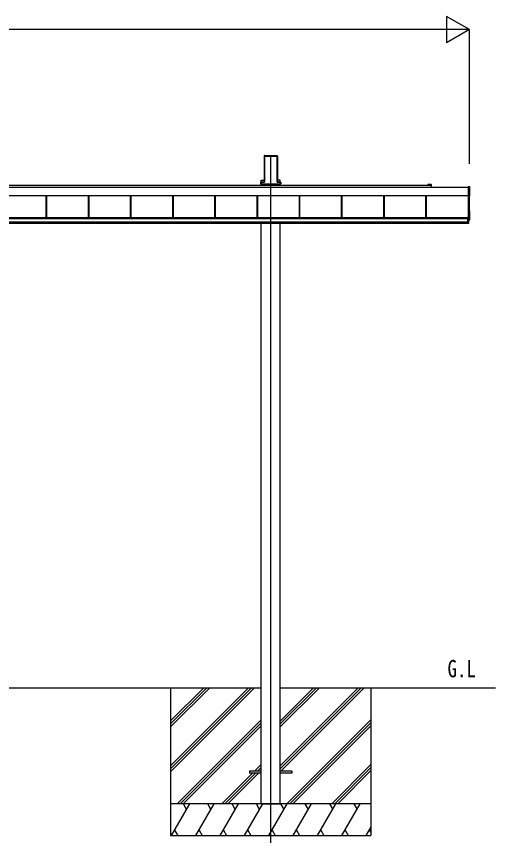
# Model space of a CAD drawing. Units: millimetres, scale not verified. Extents: x -10512 to 10512, y -7425 to 7425.
# Drawn here: x -551 to 1722, y -5313 to -1432 of the extents above; entities that cross this region are included whole.
import ezdxf
from ezdxf.enums import TextEntityAlignment as Align

# ---------------------------------------------------------------- set-up
doc = ezdxf.new("R2010")
doc.units = ezdxf.units.MM
doc.header["$LTSCALE"] = 30
for name, color, linetype in [('0-2_USER1', 3, 'Continuous'), ('0-3_YKK_12', 2, 'Continuous'), ('0-4_YKK_A1', 4, 'Continuous'), ('0-5_YKK_D', 6, 'Continuous')]:
    doc.layers.add(name, color=color, linetype=linetype)
doc.styles.add('ＭＳ ゴシック', font='')
doc.styles.get('ＭＳ ゴシック').set_extended_font_data('MS Gothic')

msp = doc.modelspace()

# ---------------------------------------------------------------- linework, layer by layer
at = {"layer": '0-3_YKK_12'}
msp.add_line((655.55, -5362.5), (655.55, -2092.28), dxfattribs=at)
at = {"layer": '0-4_YKK_A1'}
for p, q in [((624.66, -2091.78), (624.31, -2097.28)), ((625.1, -2092.25), (624.66, -2091.78)), ((625.16, -2091.31), (627.2, -2091.31)), ((625.16, -2091.31), (625.6, -2091.78)), ((625.18, -2208.25), (625.18, -2093.13)), ((625.68, -2092.81), (625.68, -2207.93)), ((627.51, -2091.64), (627.2, -2091.31)), ((627.51, -2091.64), (683.59, -2091.64)), ((628.05, -2094.78), (683.05, -2094.78)), ((628.05, -2216.14), (628.05, -2094.78)), ((683.59, -2091.64), (683.9, -2091.31)), ((683.9, -2091.31), (685.94, -2091.31)), ((685.42, -2207.93), (685.42, -2092.81)), ((685.5, -2091.78), (685.94, -2091.31)), ((685.92, -2093.13), (685.92, -2208.25)), ((686.44, -2091.78), (686, -2092.25)), ((686.44, -2091.78), (686.79, -2097.28)), ((624.3, -2097.63), (624.3, -2214.3)), ((686.8, -2097.63), (686.8, -2214.3)), ((610.35, -2207.87), (624.3, -2207.87)), ((610.35, -2217.21), (610.35, -2207.87)), ((624.71, -2216.82), (625.09, -2210.73)), ((625.59, -2210.76), (625.21, -2216.85)), ((685.89, -2216.85), (685.51, -2210.76)), ((686.01, -2210.73), (686.39, -2216.82)), ((700.75, -2207.87), (686.8, -2207.87)), ((700.75, -2217.21), (700.75, -2207.87)), ((-2805.95, -2241.2), (1591.05, -2241.2)), ((-2630.45, -2231.23), (1401.8, -2231.23)), ((607.68, -2225.05), (607.68, -2225.55)), ((607.68, -2225.55), (608.14, -2225.55)), ((608.14, -2225.05), (608.14, -2218.17)), ((610.14, -2225.05), (608.14, -2225.05)), ((610.14, -2225.55), (608.14, -2225.55)), ((608.15, -2225.05), (608.15, -2225.55)), ((608.18, -2217.21), (623.19, -2217.21)), ((610.14, -2218.26), (610.14, -2225.05)), ((623.72, -2218.26), (610.14, -2218.26)), ((610.14, -2225.05), (700.96, -2225.05)), ((610.14, -2225.05), (610.14, -2225.55)), ((610.14, -2225.55), (700.96, -2225.55)), ((610.35, -2231.23), (610.35, -2225.55)), ((610.55, -2225.55), (610.55, -2231.23)), ((611.55, -2225.21), (699.55, -2225.21)), ((624.29, -2214.66), (624.19, -2216.27)), ((686.81, -2214.66), (686.91, -2216.27)), ((687.38, -2217.76), (700.96, -2217.76)), ((700.96, -2218.26), (687.38, -2218.26)), ((687.91, -2217.21), (702.92, -2217.21)), ((700.55, -2225.55), (700.55, -2231.23)), ((700.75, -2231.23), (700.75, -2225.55)), ((700.96, -2217.76), (700.96, -2218.26)), ((700.96, -2225.05), (700.96, -2218.26)), ((702.95, -2225.05), (700.96, -2225.05)), ((700.96, -2225.05), (700.96, -2225.55)), ((702.95, -2225.55), (700.96, -2225.55)), ((702.95, -2218.17), (702.95, -2225.05)), ((703.42, -2225.55), (702.95, -2225.55)), ((702.96, -2225.05), (702.96, -2225.55)), ((703.42, -2225.05), (703.42, -2225.55)), ((1407.09, -2228.73), (1401.8, -2228.73)), ((1401.8, -2231.23), (1415.25, -2231.23)), ((1415.55, -2228.73), (1408.01, -2228.73)), ((1415.55, -2231.53), (1415.55, -2241.2)), ((1418.05, -2241.2), (1418.05, -2231.23)), ((1599.05, -2281.64), (1599.05, -2240.62)), ((-2805.95, -2281.14), (1591.05, -2281.14)), ((-2805.95, -2281.38), (1591.05, -2281.38)), ((-408.95, -2385.2), (-408.95, -2281.38)), ((-406.35, -2385.2), (-406.35, -2281.38)), ((-405.95, -2385.2), (-405.95, -2281.38)), ((-208.95, -2385.2), (-208.95, -2281.38)), ((-206.35, -2385.2), (-206.35, -2281.38)), ((-205.95, -2385.2), (-205.95, -2281.38)), ((-8.95, -2385.2), (-8.95, -2281.38)), ((-6.35, -2385.2), (-6.35, -2281.38)), ((-5.95, -2385.2), (-5.95, -2281.38)), ((191.05, -2385.2), (191.05, -2281.38)), ((193.65, -2385.2), (193.65, -2281.38)), ((194.05, -2385.2), (194.05, -2281.38)), ((391.05, -2385.2), (391.05, -2281.38)), ((393.65, -2385.2), (393.65, -2281.38)), ((394.05, -2385.2), (394.05, -2281.38)), ((591.05, -2385.2), (591.05, -2281.38)), ((593.65, -2385.2), (593.65, -2281.38)), ((594.05, -2385.2), (594.05, -2281.38)), ((791.05, -2385.2), (791.05, -2281.38)), ((793.65, -2385.2), (793.65, -2281.38)), ((794.05, -2385.2), (794.05, -2281.38)), ((991.05, -2385.2), (991.05, -2281.38)), ((993.65, -2385.2), (993.65, -2281.38)), ((994.05, -2385.2), (994.05, -2281.38)), ((1191.05, -2385.2), (1191.05, -2281.38)), ((1193.65, -2385.2), (1193.65, -2281.38)), ((1194.05, -2385.2), (1194.05, -2281.38)), ((1391.05, -2385.2), (1391.05, -2281.38)), ((1393.65, -2385.2), (1393.65, -2281.38)), ((1394.05, -2385.2), (1394.05, -2281.38)), ((1591.05, -2282.41), (1591.05, -2282.91)), ((1591.05, -2282.91), (1598.58, -2282.45)), ((1592.55, -2412.47), (1592.55, -2282.82)), ((1597.55, -2394.44), (1597.55, -2282.51)), ((1598.58, -2353.3), (1597.55, -2353.23)), ((1599.05, -2394.82), (1599.05, -2353.79)), ((-2803.95, -2385.2), (1589.05, -2385.2)), ((-2803.95, -2387.21), (1589.05, -2387.21)), ((-2803.95, -2389.01), (1589.05, -2389.01)), ((-2803.95, -2389.01), (1589.05, -2389.01)), ((1592.55, -2384.94), (1589.05, -2384.94)), ((1597.55, -2394.44), (1592.55, -2394.44)), ((1592.55, -2395.99), (1598.58, -2395.63)), ((-2803.95, -2405.98), (1589.05, -2405.98)), ((-2803.95, -2412.47), (1589.05, -2412.47)), ((610.35, -5162.5), (610.35, -2412.47)), ((700.75, -5162.5), (700.75, -2412.47)), ((1592.55, -2407.38), (1589.05, -2407.38)), ((1592.55, -2414), (1589.05, -2414)), ((-1825.25, -4612.5), (610.35, -4612.5)), ((180.55, -4612.5), (180.55, -5312.5)), ((180.55, -4981.68), (549.73, -4612.5)), ((180.55, -4995.82), (563.87, -4612.5)), ((180.55, -5009.96), (578.01, -4612.5)), ((180.55, -4797.83), (365.88, -4612.5)), ((180.55, -4783.69), (351.74, -4612.5)), ((180.55, -4769.55), (337.6, -4612.5)), ((700.75, -4612.5), (1721.74, -4612.5)), ((700.75, -4981.98), (1070.23, -4612.5)), ((700.75, -4996.12), (1084.37, -4612.5)), ((700.75, -4798.13), (886.38, -4612.5)), ((700.75, -4783.99), (872.24, -4612.5)), ((700.75, -4769.85), (858.1, -4612.5)), ((703.01, -5008), (1098.51, -4612.5)), ((1130.55, -4612.5), (1130.55, -5312.5)), ((211.86, -5162.5), (610.35, -4764.01)), ((732.36, -5162.5), (1130.55, -4764.31)), ((226, -5162.5), (610.35, -4778.15)), ((240.14, -5162.5), (610.35, -4792.3)), ((746.5, -5162.5), (1130.55, -4778.45)), ((760.64, -5162.5), (1130.55, -4792.6)), ((578.49, -5008), (610.35, -4976.14)), ((592.63, -5008), (610.35, -4990.28)), ((606.78, -5008), (610.35, -5004.43)), ((944.49, -5162.5), (1130.55, -4976.44)), ((958.63, -5162.5), (1130.55, -4990.58)), ((972.78, -5162.5), (1130.55, -5004.73)), ((423.99, -5162.5), (569.49, -5017)), ((438.13, -5162.5), (583.63, -5017)), ((452.28, -5162.5), (597.78, -5017)), ((555.35, -5008), (555.35, -5017)), ((610.35, -5008), (555.35, -5008)), ((610.35, -5017), (555.35, -5017)), ((755.35, -5008), (700.75, -5008)), ((755.35, -5017), (700.75, -5017)), ((755.35, -5008), (755.35, -5017)), ((1130.55, -5162.5), (180.55, -5162.5)), ((184.83, -5312.5), (271.43, -5162.5)), ((256.43, -5188.48), (241.43, -5162.5)), ((300.3, -5312.5), (386.9, -5162.5)), ((371.9, -5188.48), (356.9, -5162.5)), ((415.77, -5312.5), (502.37, -5162.5)), ((487.37, -5188.48), (472.37, -5162.5)), ((531.24, -5312.5), (617.84, -5162.5)), ((602.84, -5188.48), (587.84, -5162.5)), ((610.35, -5162.5), (700.75, -5162.5)), ((646.71, -5312.5), (733.31, -5162.5)), ((718.31, -5188.48), (703.31, -5162.5)), ((762.18, -5312.5), (848.78, -5162.5)), ((833.78, -5188.48), (818.78, -5162.5)), ((877.65, -5312.5), (964.25, -5162.5)), ((934.25, -5162.5), (949.25, -5188.48)), ((993.12, -5312.5), (1079.72, -5162.5)), ((1049.72, -5162.5), (1064.72, -5188.48)), ((1108.59, -5312.5), (1130.55, -5274.46)), ((180.55, -5312.5), (1130.55, -5312.5)), ((199.82, -5286.52), (214.82, -5312.5)), ((315.29, -5286.52), (330.29, -5312.5)), ((430.76, -5286.52), (445.76, -5312.5)), ((546.24, -5286.52), (561.24, -5312.5)), ((661.71, -5286.52), (676.7, -5312.5)), ((777.18, -5286.52), (792.17, -5312.5)), ((892.65, -5286.52), (907.64, -5312.5)), ((1008.11, -5286.52), (1023.11, -5312.5)), ((1123.58, -5286.52), (1130.55, -5298.58))]:
    msp.add_line(p, q, dxfattribs=at)
for points in [[(607.68, -2217.7), (607.68, -2225.05), (608.14, -2225.05)], [(610.14, -2218.26), (610.14, -2217.76), (623.72, -2217.76)], [(703.42, -2217.7), (703.42, -2225.05), (702.95, -2225.05)], [(1598.58, -2240.12), (1591.05, -2239.66), (1591.05, -2240.16), (1591.05, -2282.41)], [(1589.05, -2384.94), (1589.05, -2407.38), (1589.05, -2414)], [(1589.55, -2384.94), (1589.55, -2407.38), (1589.55, -2414)], [(1592.55, -2384.94), (1592.55, -2407.38), (1592.55, -2414)]]:
    msp.add_lwpolyline(points, dxfattribs=at)
for centre, radius, start, end in [((608.65, -2218.17), 0.501, 90.24971, 179.75029), ((702.45, -2218.17), 0.501, 0.24971, 89.75029), ((1401.8, -2229.98), 1.25, 90, 270), ((1407.09, -2228.93), 0.2, 23.57818, 90), ((1407.55, -2228.73), 0.3, 203.57818, 336.42182), ((1408.01, -2228.93), 0.2, 90, 156.42182), ((1415.25, -2231.53), 0.3, 0, 90), ((1415.55, -2231.23), 2.5, 0, 90), ((1598.55, -2240.62), 0.497, 0.05228, 86.83056), ((1598.18, -2281.68), 0.873, 297.46207, 2.25858), ((1598.55, -2353.79), 0.497, 0.05228, 86.83056), ((1598.18, -2394.85), 0.873, 297.46207, 2.25858)]:
    msp.add_arc(centre, radius, start, end, dxfattribs=at)
for centre, major_axis, ratio, start_param, end_param in [((625.16, -2091.81), (0.346, -0.364), 0.996462, 2.3838095, 3.8892836), ((624.87, -2095.28), (0.22, 3.04), 0.070684, 5.5043854, 6.2286971), ((625.37, -2095.31), (0.22, 3.54), 0.060877, 5.5025319, 6.2268436), ((685.73, -2095.31), (-0.22, 3.54), 0.060877, 0.0563417, 0.7806534), ((686.23, -2095.28), (-0.22, 3.04), 0.070684, 0.0544883, 0.7787999), ((685.94, -2091.81), (-0.346, -0.364), 0.996462, 2.3939017, 3.8993758), ((624.34, -2097.28), (0.031, 0.5), 0.061627, 1.5746234, 2.3600215), ((686.76, -2097.28), (-0.031, 0.5), 0.061627, 3.9231638, 4.7085619), ((624.87, -2210.73), (0.22, 3.5), 0.061627, 4.716216, 5.5016142), ((625.37, -2210.76), (0.22, 4), 0.053972, 4.7153191, 5.5007173), ((685.73, -2210.76), (-0.22, 4), 0.053972, 0.782468, 1.5678662), ((686.23, -2210.73), (-0.22, 3.5), 0.061627, 0.7815711, 1.5669693), ((608.18, -2217.71), (0.355, -0.355), 0.99628, 2.358058, 3.9251274), ((610.14, -2218.16), (2, 0), 0.045872, 3.2026792, 4.712389), ((610.14, -2217.67), (1.5, 0), 0.061163, 3.2026792, 4.712389), ((623.19, -2216.2), (0.691, -0.728), 0.996462, 5.5254021, 7.0308762), ((623.71, -2216.75), (-0.693, 0.73), 0.992955, 2.3838095, 3.8892836), ((623.71, -2216.75), (1.04, -1.09), 0.996462, 5.5254021, 7.0308762), ((624.26, -2214.66), (0.031, 0.5), 0.061627, 4.716216, 5.5016142), ((687.39, -2216.75), (-1.04, -1.09), 0.996462, 5.5354944, 7.0409685), ((687.39, -2216.75), (0.693, 0.73), 0.992955, 2.3939017, 3.8993758), ((686.84, -2214.66), (-0.031, 0.5), 0.061627, 0.7815711, 1.5669693), ((687.91, -2216.2), (-0.691, -0.728), 0.996462, 5.5354944, 7.0409685), ((700.96, -2217.67), (1.5, 0), 0.061163, 4.712389, 6.2220988), ((700.96, -2218.16), (2, 0), 0.045872, 4.712389, 6.2220988), ((702.92, -2217.71), (-0.355, -0.355), 0.99628, 2.358058, 3.9251274)]:
    msp.add_ellipse(centre, major_axis=major_axis, ratio=ratio, start_param=start_param, end_param=end_param, dxfattribs=at)
at = {"layer": '0-5_YKK_D'}
for p, q in [((1597.55, -1494.76), (1489.3, -1432.26)), ((1489.3, -1432.26), (1489.3, -1557.26)), ((1472.55, -1494.76), (-2687.45, -1494.76)), ((1597.55, -1494.76), (1381.04, -1494.76)), ((1597.55, -1494.76), (1489.3, -1557.26)), ((1597.55, -2131.23), (1597.55, -1493.76))]:
    msp.add_line(p, q, dxfattribs=at)

# ---------------------------------------------------------------- texts
at = {"layer": '0-2_USER1', "style": 'ＭＳ ゴシック', "width": 0.8}
msp.add_text('G.L', height=82.48, dxfattribs=at).set_placement((1493.5, -4587.5), align=Align.BOTTOM_LEFT)

doc.saveas('drawing.dxf')
